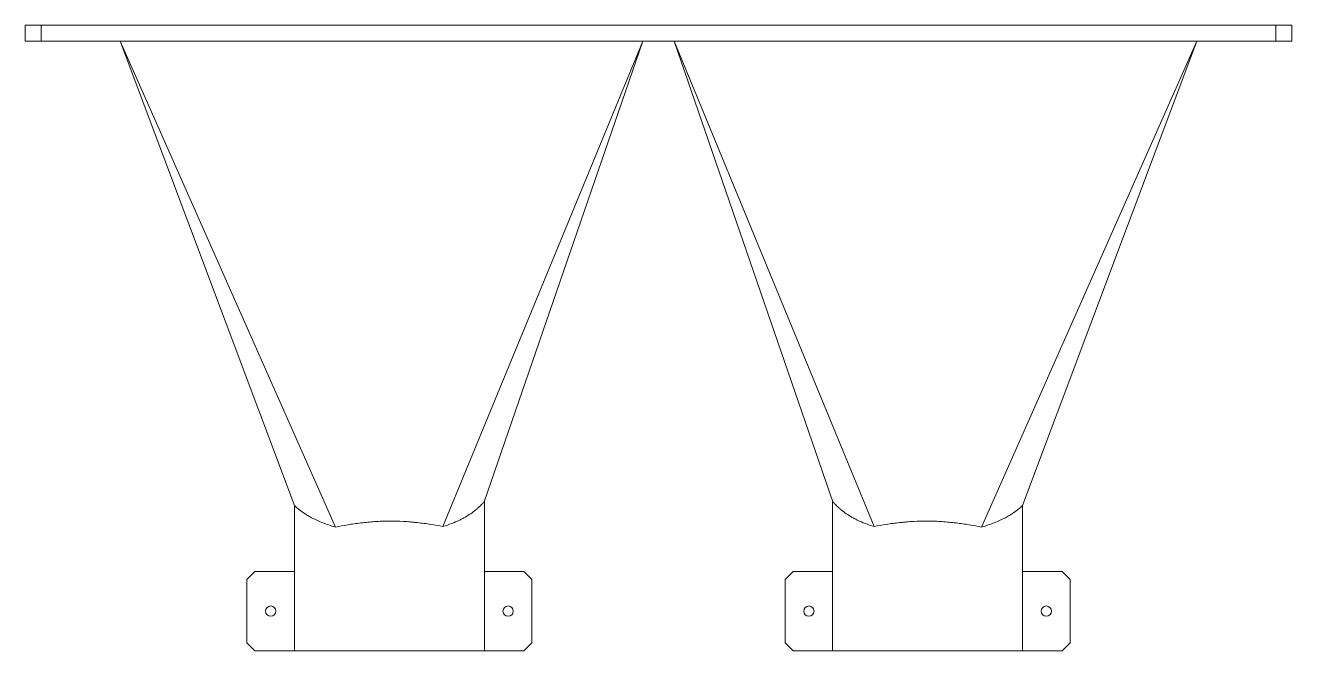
# Paper-space layout '_Back' of a CAD drawing. Header units: millimetres. Extents: x -400 to 400, y -385 to 10.
import ezdxf

# ---------------------------------------------------------------- set-up
doc = ezdxf.new("R2010")
doc.units = ezdxf.units.MM

psp = doc.layouts.new('_Back')

# ---------------------------------------------------------------- linework, layer by layer
at = {"color": 7, "linetype": 'Continuous', "lineweight": 15}
for p, q in [((-400, 10), (400, 10)), ((-400, 0), (-400, 10)), ((-390, 10), (-390, 0)), ((390, 0), (390, 10)), ((400, 10), (400, 0)), ((-400, 0), (400, 0)), ((-340, 0), (-229.99, -293.37)), ((-204.13, -306.89), (-340, 0)), ((-10, 0), (-136.15, -306.58)), ((-110.04, -291.02), (-10, 0)), ((10, 0), (110.04, -291.02)), ((10, 0), (136.15, -306.58)), ((204.13, -306.89), (340, 0)), ((229.99, -293.37), (340, 0)), ((-230, -293.36), (-230, -385.01)), ((-110.08, -291), (-110, -291)), ((-110, -385.01), (-110, -291)), ((110, -291), (110, -385.01)), ((110, -291), (110.08, -291)), ((230, -385.01), (230, -293.36)), ((-255, -335.01), (-260, -340.01)), ((-255, -335.01), (-230, -335.01)), ((-110, -335.01), (-85, -335.01)), ((-80, -340.01), (-85, -335.01)), ((85, -335.01), (80, -340.01)), ((85, -335.01), (110, -335.01)), ((230, -335.01), (255, -335.01)), ((260, -340.01), (255, -335.01)), ((-260, -380.01), (-260, -340.01)), ((-80, -340.01), (-80, -380.01)), ((80, -380.01), (80, -340.01)), ((260, -340.01), (260, -380.01)), ((-260, -380.01), (-255, -385.01)), ((-85, -385.01), (-80, -380.01)), ((80, -380.01), (85, -385.01)), ((255, -385.01), (260, -380.01)), ((-85, -385.01), (-255, -385.01)), ((85, -385.01), (255, -385.01))]:
    psp.add_line(p, q, dxfattribs=at)
for centre in [(-245, -360.01), (-95, -360.01), (95, -360.01), (245, -360.01)]:
    psp.add_circle(centre, 3.25, dxfattribs=at)
for points, knots in [([(-204.13, -306.89), (-205.56, -306.47), (-208.42, -305.63), (-212.34, -304.2), (-215.98, -302.65), (-219.11, -301.09), (-221.75, -299.57), (-223.96, -298.15), (-225.87, -296.79), (-227.77, -295.3), (-229.06, -294.19), (-229.74, -293.57), (-230, -293.34), (-229.97, -293.36), (-229.97, -293.36)], [0, 0, 0, 0, 0.091104, 0.182925, 0.276944, 0.371691, 0.452545, 0.533842, 0.616568, 0.699843, 0.832979, 0.900467, 0.968933, 1, 1, 1, 1]), ([(-110.08, -291), (-110.21, -291.14), (-110.48, -291.44), (-111.28, -292.27), (-111.81, -292.81), (-112.79, -293.75), (-113.15, -294.09), (-113.73, -294.62), (-113.93, -294.8), (-114.35, -295.16), (-114.57, -295.35), (-115.68, -296.29), (-116.68, -297.08), (-118.9, -298.68), (-120.11, -299.49), (-122.11, -300.68), (-122.81, -301.07), (-124.25, -301.85), (-124.99, -302.22), (-127.3, -303.33), (-128.93, -304.04), (-132.39, -305.37), (-134.22, -305.99), (-136.15, -306.58)], [0, 0, 0, 0, 0.125, 0.125, 0.25, 0.25, 0.3125, 0.3125, 0.34375, 0.34375, 0.375, 0.375, 0.5, 0.5, 0.625, 0.625, 0.6875, 0.6875, 0.75, 0.75, 0.875, 0.875, 1, 1, 1, 1]), ([(-110.08, -291), (-110.05, -291), (-110.03, -291), (-110.03, -291), (-110.05, -291), (-110.08, -291)], [0.47729558, 0.47729558, 0.47729558, 0.47729558, 0.5, 0.5, 0.52270442, 0.52270442, 0.52270442, 0.52270442]), ([(110.08, -291), (110.05, -291), (110.03, -291), (110.03, -291), (110.05, -291), (110.08, -291)], [0.47729558, 0.47729558, 0.47729558, 0.47729558, 0.5, 0.5, 0.52270442, 0.52270442, 0.52270442, 0.52270442]), ([(110.08, -291), (110.21, -291.14), (110.48, -291.44), (111.28, -292.27), (111.81, -292.81), (112.79, -293.75), (113.15, -294.09), (113.73, -294.62), (113.93, -294.8), (114.35, -295.16), (114.57, -295.35), (115.68, -296.29), (116.68, -297.08), (118.9, -298.68), (120.11, -299.49), (122.11, -300.68), (122.81, -301.07), (124.25, -301.85), (124.99, -302.22), (127.3, -303.33), (128.93, -304.04), (132.39, -305.37), (134.22, -305.99), (136.15, -306.58)], [0, 0, 0, 0, 0.125, 0.125, 0.25, 0.25, 0.3125, 0.3125, 0.34375, 0.34375, 0.375, 0.375, 0.5, 0.5, 0.625, 0.625, 0.6875, 0.6875, 0.75, 0.75, 0.875, 0.875, 1, 1, 1, 1]), ([(204.13, -306.89), (205.56, -306.47), (208.42, -305.63), (212.34, -304.2), (215.98, -302.65), (219.11, -301.09), (221.75, -299.57), (223.96, -298.15), (225.87, -296.79), (227.77, -295.3), (229.05, -294.19), (229.74, -293.57), (230, -293.34), (229.97, -293.36), (229.97, -293.36)], [0, 0, 0, 0, 0.091104, 0.182925, 0.276944, 0.371691, 0.452545, 0.533841, 0.616568, 0.699842, 0.832536, 0.900467, 0.968933, 1, 1, 1, 1]), ([(-136.15, -306.58), (-138.64, -306.11), (-141.23, -305.65), (-146.61, -304.82), (-149.39, -304.43), (-153.01, -304.03), (-153.74, -303.96), (-155.2, -303.81), (-155.94, -303.75), (-158.15, -303.56), (-159.63, -303.46), (-164.09, -303.21), (-167.09, -303.14), (-170.88, -303.16), (-171.64, -303.17), (-173.16, -303.21), (-173.92, -303.23), (-176.2, -303.31), (-177.7, -303.39), (-182.17, -303.7), (-185.09, -303.98), (-189.4, -304.5), (-190.82, -304.68), (-193.63, -305.08), (-195.01, -305.29), (-199.06, -305.95), (-201.65, -306.41), (-204.13, -306.89)], [0, 0, 0, 0, 0.125, 0.125, 0.25, 0.25, 0.28125, 0.28125, 0.3125, 0.3125, 0.375, 0.375, 0.5, 0.5, 0.53125, 0.53125, 0.5625, 0.5625, 0.625, 0.625, 0.75, 0.75, 0.8125, 0.8125, 0.875, 0.875, 1, 1, 1, 1]), ([(136.15, -306.58), (138.64, -306.11), (141.23, -305.65), (146.61, -304.82), (149.39, -304.43), (153.01, -304.03), (153.74, -303.96), (155.2, -303.81), (155.94, -303.75), (158.15, -303.56), (159.63, -303.46), (164.09, -303.21), (167.09, -303.14), (170.88, -303.16), (171.64, -303.17), (173.16, -303.21), (173.92, -303.23), (176.2, -303.31), (177.7, -303.39), (182.17, -303.7), (185.09, -303.98), (189.4, -304.5), (190.82, -304.68), (193.63, -305.08), (195.01, -305.29), (199.06, -305.95), (201.65, -306.41), (204.13, -306.89)], [0, 0, 0, 0, 0.125, 0.125, 0.25, 0.25, 0.28125, 0.28125, 0.3125, 0.3125, 0.375, 0.375, 0.5, 0.5, 0.53125, 0.53125, 0.5625, 0.5625, 0.625, 0.625, 0.75, 0.75, 0.8125, 0.8125, 0.875, 0.875, 1, 1, 1, 1])]:
    psp.add_open_spline(points, degree=3, knots=knots, dxfattribs=at)

doc.saveas('drawing.dxf')
